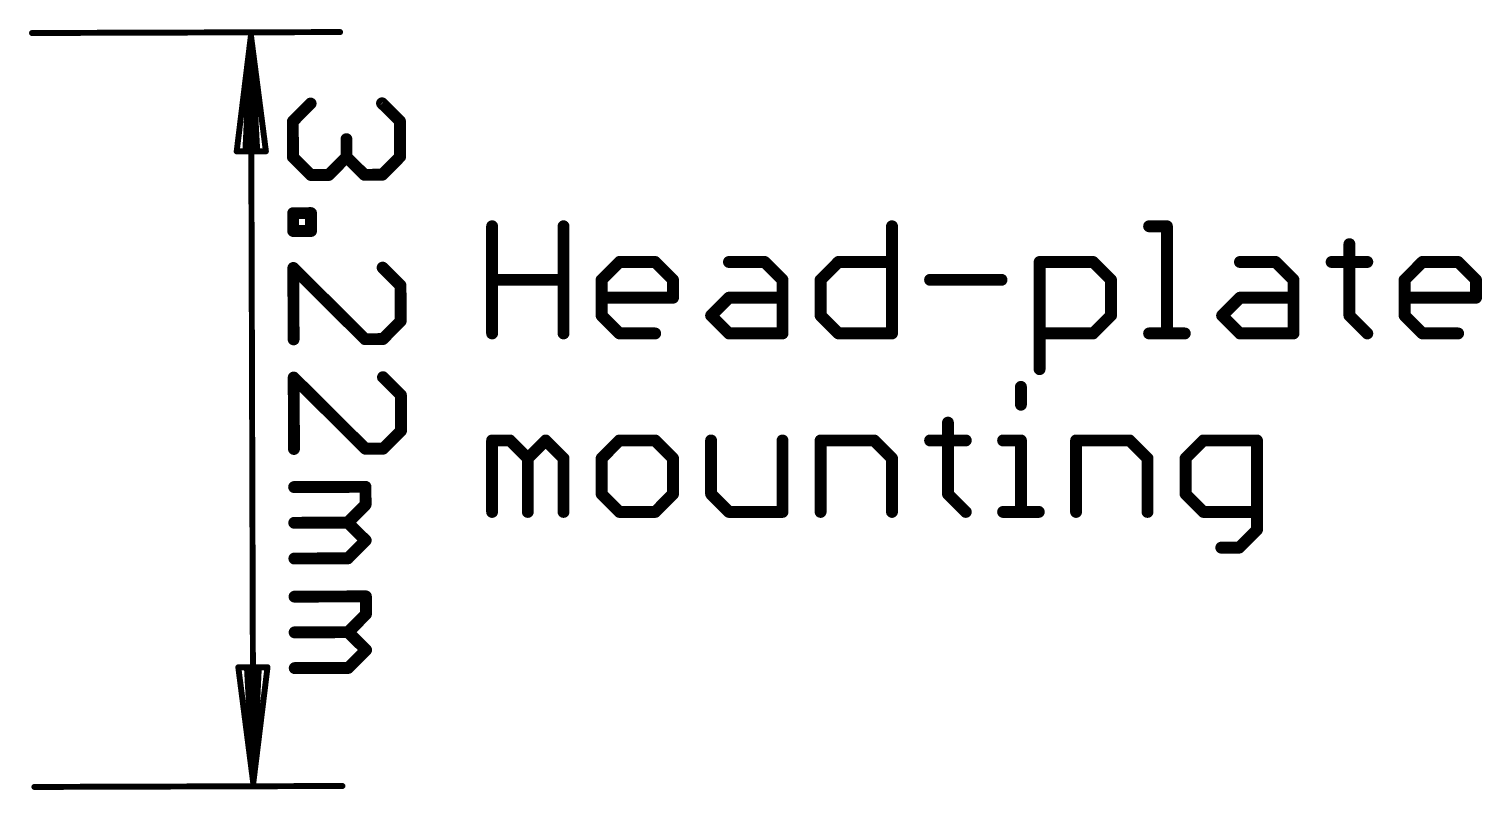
# Model space of a CAD drawing. Extents: x -2.9 to 20.2, y -3 to 22.1.
# Drawn here: x 13.95 to 20.15, y 3.24 to 6.49 of the extents above; entities that cross this region are included whole.
import ezdxf

# ---------------------------------------------------------------- set-up
doc = ezdxf.new("R2010")
doc.units = 0
doc.layers.add('51', color=254, linetype='CONTINUOUS')

msp = doc.modelspace()

# ---------------------------------------------------------------- linework, layer by layer
at = {"layer": '51'}
for points, const_width in [([(13.96, 6.47), (15.2761, 6.4741)], 0.0254), ([(14.8343, 5.9647), (14.8952, 6.4602)], 0.0254), ([(14.8713, 5.9648), (14.8952, 6.4602)], 0.0254), ([(14.9051, 3.2668), (14.8952, 6.4602)], 0.0254), ([(14.8952, 6.4602), (14.9591, 5.9651)], 0.0254), ([(14.8952, 6.4602), (14.9221, 5.965)], 0.0254), ([(15.0741, 6.0924), (15.1501, 6.1689)], 0.0508), ([(15.4552, 6.1699), (15.5317, 6.0939)], 0.0508), ([(15.0747, 5.9398), (15.0741, 6.0924)], 0.0508), ([(15.5317, 6.0939), (15.5323, 5.9414)], 0.0508), ([(15.3035, 5.9406), (15.3032, 6.0169)], 0.0508), ([(14.9591, 5.9651), (14.8343, 5.9647)], 0.0254), ([(15.1512, 5.8638), (15.0747, 5.9398)], 0.0508), ([(15.3035, 5.9406), (15.2275, 5.8641)], 0.0508), ([(15.38, 5.8646), (15.3035, 5.9406)], 0.0508), ([(15.5323, 5.9414), (15.4563, 5.8649)], 0.0508), ([(15.2275, 5.8641), (15.1512, 5.8638)], 0.0508), ([(15.4563, 5.8649), (15.38, 5.8646)], 0.0508), ([(15.0755, 5.7009), (15.1518, 5.7011)], 0.0508), ([(15.0758, 5.6246), (15.0755, 5.7009)], 0.0508), ([(15.1518, 5.7011), (15.152, 5.6249)], 0.0508), ([(15.152, 5.6249), (15.0758, 5.6246)], 0.0508), ([(15.9254, 5.1874), (15.9254, 5.645)], 0.0508), ([(16.2305, 5.645), (16.2305, 5.1874)], 0.0508), ([(17.6337, 5.645), (17.6337, 5.1874)], 0.0508), ([(18.732, 5.645), (18.8082, 5.645)], 0.0508), ([(18.8082, 5.645), (18.8082, 5.1874)], 0.0508), ([(19.5878, 5.5687), (19.5878, 5.2637)], 0.0508), ([(15.0774, 5.1619), (15.0763, 5.467)], 0.0508), ([(15.0763, 5.467), (15.3824, 5.163)], 0.0508), ([(15.5342, 5.3923), (15.4576, 5.4683)], 0.0508), ([(16.3932, 5.4162), (16.4694, 5.4925)], 0.0508), ([(16.4694, 5.4925), (16.622, 5.4925)], 0.0508), ([(16.622, 5.4925), (16.6982, 5.4162)], 0.0508), ([(16.9372, 5.4925), (17.0897, 5.4925)], 0.0508), ([(17.0897, 5.4925), (17.166, 5.4162)], 0.0508), ([(17.3287, 5.4162), (17.4049, 5.4925)], 0.0508), ([(17.4049, 5.4925), (17.6337, 5.4925)], 0.0508), ([(18.2642, 5.0349), (18.2642, 5.4925)], 0.0508), ([(18.2642, 5.4925), (18.493, 5.4925)], 0.0508), ([(18.493, 5.4925), (18.5693, 5.4162)], 0.0508), ([(19.1201, 5.4925), (19.2726, 5.4925)], 0.0508), ([(19.2726, 5.4925), (19.3489, 5.4162)], 0.0508), ([(19.5116, 5.4925), (19.6641, 5.4925)], 0.0508), ([(19.8234, 5.4162), (19.8997, 5.4925)], 0.0508), ([(19.8997, 5.4925), (20.0522, 5.4925)], 0.0508), ([(20.0522, 5.4925), (20.1285, 5.4162)], 0.0508), ([(15.5347, 5.2398), (15.5342, 5.3923)], 0.0508), ([(15.9254, 5.4162), (16.2305, 5.4162)], 0.0508), ([(16.3932, 5.2637), (16.3932, 5.4162)], 0.0508), ([(16.6982, 5.4162), (16.6982, 5.3399)], 0.0508), ([(17.166, 5.4162), (17.166, 5.1874)], 0.0508), ([(17.3287, 5.2637), (17.3287, 5.4162)], 0.0508), ([(17.7964, 5.4162), (18.1015, 5.4162)], 0.0508), ([(18.5693, 5.4162), (18.5693, 5.2637)], 0.0508), ([(19.3489, 5.4162), (19.3489, 5.1874)], 0.0508), ([(19.8234, 5.2637), (19.8234, 5.4162)], 0.0508), ([(20.1285, 5.4162), (20.1285, 5.3399)], 0.0508), ([(16.6982, 5.3399), (16.3932, 5.3399)], 0.0508), ([(16.8609, 5.2637), (16.9372, 5.3399)], 0.0508), ([(16.9372, 5.3399), (17.166, 5.3399)], 0.0508), ([(19.0438, 5.2637), (19.1201, 5.3399)], 0.0508), ([(19.1201, 5.3399), (19.3489, 5.3399)], 0.0508), ([(20.1285, 5.3399), (19.8234, 5.3399)], 0.0508), ([(16.4694, 5.1874), (16.3932, 5.2637)], 0.0508), ([(16.9372, 5.1874), (16.8609, 5.2637)], 0.0508), ([(17.4049, 5.1874), (17.3287, 5.2637)], 0.0508), ([(18.5693, 5.2637), (18.493, 5.1874)], 0.0508), ([(19.1201, 5.1874), (19.0438, 5.2637)], 0.0508), ([(19.5878, 5.2637), (19.6641, 5.1874)], 0.0508), ([(19.8997, 5.1874), (19.8234, 5.2637)], 0.0508), ([(15.4587, 5.1632), (15.5347, 5.2398)], 0.0508), ([(15.3824, 5.163), (15.4587, 5.1632)], 0.0508), ([(16.622, 5.1874), (16.4694, 5.1874)], 0.0508), ([(17.166, 5.1874), (16.9372, 5.1874)], 0.0508), ([(17.6337, 5.1874), (17.4049, 5.1874)], 0.0508), ([(18.493, 5.1874), (18.2642, 5.1874)], 0.0508), ([(18.732, 5.1874), (18.8845, 5.1874)], 0.0508), ([(19.3489, 5.1874), (19.1201, 5.1874)], 0.0508), ([(20.0522, 5.1874), (19.8997, 5.1874)], 0.0508), ([(15.079, 4.6942), (15.0779, 4.9992)], 0.0508), ([(15.0779, 4.9992), (15.3841, 4.6952)], 0.0508), ([(15.5358, 4.9245), (15.4593, 5.0005)], 0.0508), ([(18.1845, 4.9593), (18.1845, 4.883)], 0.0508), ([(15.5363, 4.772), (15.5358, 4.9245)], 0.0508), ([(15.4603, 4.6955), (15.5363, 4.772)], 0.0508), ([(17.8727, 4.8067), (17.8727, 4.5017)], 0.0508), ([(15.3841, 4.6952), (15.4603, 4.6955)], 0.0508), ([(15.9254, 4.4254), (15.9254, 4.7305)], 0.0508), ([(15.9254, 4.7305), (16.0017, 4.7305)], 0.0508), ([(16.0017, 4.7305), (16.0779, 4.6542)], 0.0508), ([(16.0779, 4.6542), (16.1542, 4.7305)], 0.0508), ([(16.1542, 4.7305), (16.2305, 4.6542)], 0.0508), ([(16.4694, 4.7305), (16.3932, 4.6542)], 0.0508), ([(16.622, 4.7305), (16.4694, 4.7305)], 0.0508), ([(16.6982, 4.6542), (16.622, 4.7305)], 0.0508), ([(16.8609, 4.7305), (16.8609, 4.5017)], 0.0508), ([(17.166, 4.4254), (17.166, 4.7305)], 0.0508), ([(17.3287, 4.4254), (17.3287, 4.7305)], 0.0508), ([(17.3287, 4.7305), (17.5575, 4.7305)], 0.0508), ([(17.5575, 4.7305), (17.6337, 4.6542)], 0.0508), ([(17.7964, 4.7305), (17.949, 4.7305)], 0.0508), ([(18.1083, 4.7305), (18.1845, 4.7305)], 0.0508), ([(18.1845, 4.7305), (18.1845, 4.4254)], 0.0508), ([(18.4201, 4.4254), (18.4201, 4.7305)], 0.0508), ([(18.4201, 4.7305), (18.6489, 4.7305)], 0.0508), ([(18.6489, 4.7305), (18.7252, 4.6542)], 0.0508), ([(18.9641, 4.7305), (18.8879, 4.6542)], 0.0508), ([(19.1929, 4.7305), (18.9641, 4.7305)], 0.0508), ([(19.1929, 4.3491), (19.1929, 4.7305)], 0.0508), ([(16.0779, 4.6542), (16.0779, 4.4254)], 0.0508), ([(16.2305, 4.6542), (16.2305, 4.4254)], 0.0508), ([(16.3932, 4.6542), (16.3932, 4.5017)], 0.0508), ([(16.6982, 4.5017), (16.6982, 4.6542)], 0.0508), ([(17.6337, 4.6542), (17.6337, 4.4254)], 0.0508), ([(18.7252, 4.6542), (18.7252, 4.4254)], 0.0508), ([(18.8879, 4.6542), (18.8879, 4.5017)], 0.0508), ([(15.0796, 4.5315), (15.3846, 4.5325)], 0.0508), ([(15.3846, 4.5325), (15.3849, 4.4563)], 0.0508), ([(15.3849, 4.4563), (15.3089, 4.3797)], 0.0508), ([(16.3932, 4.5017), (16.4694, 4.4254)], 0.0508), ([(16.622, 4.4254), (16.6982, 4.5017)], 0.0508), ([(16.8609, 4.5017), (16.9372, 4.4254)], 0.0508), ([(17.8727, 4.5017), (17.949, 4.4254)], 0.0508), ([(18.8879, 4.5017), (18.9641, 4.4254)], 0.0508), ([(16.4694, 4.4254), (16.622, 4.4254)], 0.0508), ([(16.9372, 4.4254), (17.166, 4.4254)], 0.0508), ([(18.1083, 4.4254), (18.2608, 4.4254)], 0.0508), ([(18.9641, 4.4254), (19.1929, 4.4254)], 0.0508), ([(15.3089, 4.3797), (15.0801, 4.3789)], 0.0508), ([(15.3089, 4.3797), (15.3854, 4.3037)], 0.0508), ([(19.1167, 4.2729), (19.1929, 4.3491)], 0.0508), ([(15.3854, 4.3037), (15.3094, 4.2272)], 0.0508), ([(19.0404, 4.2729), (19.1167, 4.2729)], 0.0508), ([(15.3094, 4.2272), (15.0806, 4.2264)], 0.0508), ([(15.0812, 4.0637), (15.3863, 4.0648)], 0.0508), ([(15.3863, 4.0648), (15.3865, 3.9885)], 0.0508), ([(15.3865, 3.9885), (15.3105, 3.912)], 0.0508), ([(15.3105, 3.912), (15.0817, 3.9112)], 0.0508), ([(15.3105, 3.912), (15.3871, 3.836)], 0.0508), ([(15.3871, 3.836), (15.3111, 3.7594)], 0.0508), ([(14.9659, 3.7623), (14.8412, 3.7619)], 0.0254), ([(14.8412, 3.7619), (14.9051, 3.2668)], 0.0254), ([(14.8781, 3.762), (14.9051, 3.2668)], 0.0254), ([(14.9051, 3.2668), (14.9659, 3.7623)], 0.0254), ([(14.9051, 3.2668), (14.9289, 3.7622)], 0.0254), ([(15.3111, 3.7594), (15.0823, 3.7586)], 0.0508), ([(13.97, 3.2512), (15.2861, 3.2553)], 0.0254)]:
    msp.add_lwpolyline(points, dxfattribs=dict(at, const_width=const_width))
for points, const_width in [([(13.96, 6.4763, 1), (13.96, 6.4637)], 0.0127), ([(14.9015, 6.4606, 1), (14.8888, 6.4599)], 0.0127), ([(14.9015, 6.4602, 1), (14.8888, 6.4602)], 0.0127), ([(14.9015, 6.461, 1), (14.8889, 6.4594)], 0.0127), ([(14.9015, 6.4594, 1), (14.8889, 6.461)], 0.0127), ([(14.9015, 6.4599, 1), (14.8888, 6.4605)], 0.0127), ([(15.2761, 6.4677, 1), (15.2761, 6.4804)], 0.0127), ([(15.1591, 6.1599, 1), (15.1411, 6.1778)], 0.0254), ([(15.4641, 6.179, 1), (15.4462, 6.1609)], 0.0254), ([(15.0868, 6.0924, 1), (15.0614, 6.0923)], 0.0254), ([(15.0651, 6.1013, 1), (15.0831, 6.0834)], 0.0254), ([(15.5444, 6.094, 1), (15.519, 6.0939)], 0.0254), ([(15.5228, 6.0849, 1), (15.5407, 6.103)], 0.0254), ([(15.3159, 6.0169, 1), (15.2905, 6.0168)], 0.0254), ([(14.8343, 5.9711, 1), (14.8343, 5.9584)], 0.0127), ([(14.828, 5.9655, 1), (14.8406, 5.9639)], 0.0127), ([(14.8649, 5.9651, 1), (14.8776, 5.9645)], 0.0127), ([(14.9157, 5.9646, 1), (14.9284, 5.9653)], 0.0127), ([(14.9528, 5.9643, 1), (14.9654, 5.9659)], 0.0127), ([(14.9591, 5.9588, 1), (14.959, 5.9715)], 0.0127), ([(15.0836, 5.9488, 1), (15.0657, 5.9308)], 0.0254), ([(15.3124, 5.9496, 1), (15.2945, 5.9316)], 0.0254), ([(15.3125, 5.9317, 1), (15.2944, 5.9496)], 0.0254), ([(15.5413, 5.9325, 1), (15.5232, 5.9504)], 0.0254), ([(15.062, 5.9398, 1), (15.0874, 5.9399)], 0.0254), ([(15.2908, 5.9406, 1), (15.3162, 5.9407)], 0.0254), ([(15.5196, 5.9414, 1), (15.545, 5.9415)], 0.0254), ([(15.1511, 5.8765, 1), (15.1512, 5.8511)], 0.0254), ([(15.1422, 5.8548, 1), (15.1601, 5.8728)], 0.0254), ([(15.2184, 5.873, 1), (15.2365, 5.8551)], 0.0254), ([(15.2275, 5.8514, 1), (15.2274, 5.8768)], 0.0254), ([(15.3799, 5.8773, 1), (15.38, 5.8519)], 0.0254), ([(15.371, 5.8556, 1), (15.3889, 5.8736)], 0.0254), ([(15.4472, 5.8738, 1), (15.4653, 5.8559)], 0.0254), ([(15.4563, 5.8522, 1), (15.4562, 5.8776)], 0.0254), ([(15.0755, 5.7136, 1), (15.0755, 5.6882)], 0.0254), ([(15.0882, 5.7009, 1), (15.0628, 5.7008)], 0.0254), ([(15.1645, 5.7012, 1), (15.1391, 5.7011)], 0.0254), ([(15.1518, 5.6884, 1), (15.1517, 5.7138)], 0.0254), ([(15.0757, 5.6373, 1), (15.0758, 5.6119)], 0.0254), ([(15.1521, 5.6122, 1), (15.152, 5.6376)], 0.0254), ([(15.9381, 5.645, 1), (15.9127, 5.645)], 0.0254), ([(16.2432, 5.645, 1), (16.2178, 5.645)], 0.0254), ([(17.6464, 5.645, 1), (17.621, 5.645)], 0.0254), ([(18.732, 5.6577, 1), (18.732, 5.6323)], 0.0254), ([(18.8209, 5.645, 1), (18.7955, 5.645)], 0.0254), ([(18.8082, 5.6323, 1), (18.8082, 5.6577)], 0.0254), ([(15.0631, 5.6245, 1), (15.0885, 5.6246)], 0.0254), ([(15.1393, 5.6248, 1), (15.1647, 5.6249)], 0.0254), ([(19.6005, 5.5687, 1), (19.5751, 5.5687)], 0.0254), ([(15.089, 5.467, 1), (15.0636, 5.4669)], 0.0254), ([(15.0853, 5.476, 1), (15.0674, 5.458)], 0.0254), ([(15.4666, 5.4773, 1), (15.4487, 5.4593)], 0.0254), ([(16.4694, 5.5052, 1), (16.4694, 5.4798)], 0.0254), ([(16.4784, 5.4835, 1), (16.4604, 5.5014)], 0.0254), ([(16.6309, 5.5014, 1), (16.613, 5.4835)], 0.0254), ([(16.622, 5.4798, 1), (16.622, 5.5052)], 0.0254), ([(16.9372, 5.5052, 1), (16.9372, 5.4798)], 0.0254), ([(17.0987, 5.5014, 1), (17.0807, 5.4835)], 0.0254), ([(17.0897, 5.4798, 1), (17.0897, 5.5052)], 0.0254), ([(17.4049, 5.5052, 1), (17.4049, 5.4798)], 0.0254), ([(17.4139, 5.4835, 1), (17.396, 5.5014)], 0.0254), ([(17.6337, 5.4798, 1), (17.6337, 5.5052)], 0.0254), ([(18.2769, 5.4925, 1), (18.2515, 5.4925)], 0.0254), ([(18.2642, 5.5052, 1), (18.2642, 5.4798)], 0.0254), ([(18.502, 5.5014, 1), (18.484, 5.4835)], 0.0254), ([(18.493, 5.4798, 1), (18.493, 5.5052)], 0.0254), ([(19.1201, 5.5052, 1), (19.1201, 5.4798)], 0.0254), ([(19.2816, 5.5014, 1), (19.2636, 5.4835)], 0.0254), ([(19.2726, 5.4798, 1), (19.2726, 5.5052)], 0.0254), ([(19.5116, 5.5052, 1), (19.5116, 5.4798)], 0.0254), ([(19.6641, 5.4798, 1), (19.6641, 5.5052)], 0.0254), ([(19.8997, 5.5052, 1), (19.8997, 5.4798)], 0.0254), ([(19.9086, 5.4835, 1), (19.8907, 5.5014)], 0.0254), ([(20.0612, 5.5014, 1), (20.0432, 5.4835)], 0.0254), ([(20.0522, 5.4798, 1), (20.0522, 5.5052)], 0.0254), ([(15.5469, 5.3924, 1), (15.5215, 5.3923)], 0.0254), ([(15.5252, 5.3833, 1), (15.5431, 5.4013)], 0.0254), ([(15.9254, 5.4289, 1), (15.9254, 5.4035)], 0.0254), ([(16.2305, 5.4035, 1), (16.2305, 5.4289)], 0.0254), ([(16.4059, 5.4162, 1), (16.3805, 5.4162)], 0.0254), ([(16.3842, 5.4252, 1), (16.4021, 5.4072)], 0.0254), ([(16.7109, 5.4162, 1), (16.6855, 5.4162)], 0.0254), ([(16.6892, 5.4072, 1), (16.7072, 5.4252)], 0.0254), ([(17.1787, 5.4162, 1), (17.1533, 5.4162)], 0.0254), ([(17.157, 5.4072, 1), (17.175, 5.4252)], 0.0254), ([(17.3414, 5.4162, 1), (17.316, 5.4162)], 0.0254), ([(17.3197, 5.4252, 1), (17.3377, 5.4072)], 0.0254), ([(17.7964, 5.4289, 1), (17.7964, 5.4035)], 0.0254), ([(18.1015, 5.4035, 1), (18.1015, 5.4289)], 0.0254), ([(18.582, 5.4162, 1), (18.5566, 5.4162)], 0.0254), ([(18.5603, 5.4072, 1), (18.5782, 5.4252)], 0.0254), ([(19.3616, 5.4162, 1), (19.3362, 5.4162)], 0.0254), ([(19.3399, 5.4072, 1), (19.3578, 5.4252)], 0.0254), ([(19.8361, 5.4162, 1), (19.8107, 5.4162)], 0.0254), ([(19.8144, 5.4252, 1), (19.8324, 5.4072)], 0.0254), ([(20.1411, 5.4162, 1), (20.1158, 5.4162)], 0.0254), ([(20.1195, 5.4072, 1), (20.1374, 5.4252)], 0.0254), ([(16.3932, 5.3526, 1), (16.3932, 5.3272)], 0.0254), ([(16.6855, 5.3399, 1), (16.7109, 5.3399)], 0.0254), ([(16.6982, 5.3272, 1), (16.6982, 5.3526)], 0.0254), ([(16.9372, 5.3526, 1), (16.9372, 5.3272)], 0.0254), ([(16.9462, 5.3309, 1), (16.9282, 5.3489)], 0.0254), ([(17.166, 5.3272, 1), (17.166, 5.3526)], 0.0254), ([(19.1201, 5.3526, 1), (19.1201, 5.3272)], 0.0254), ([(19.129, 5.3309, 1), (19.1111, 5.3489)], 0.0254), ([(19.3489, 5.3272, 1), (19.3489, 5.3526)], 0.0254), ([(19.8234, 5.3526, 1), (19.8234, 5.3272)], 0.0254), ([(20.1158, 5.3399, 1), (20.1411, 5.3399)], 0.0254), ([(20.1285, 5.3272, 1), (20.1285, 5.3526)], 0.0254), ([(16.4021, 5.2726, 1), (16.3842, 5.2547)], 0.0254), ([(16.3805, 5.2637, 1), (16.4059, 5.2637)], 0.0254), ([(16.8699, 5.2726, 1), (16.8519, 5.2547)], 0.0254), ([(16.8519, 5.2726, 1), (16.8699, 5.2547)], 0.0254), ([(17.3377, 5.2726, 1), (17.3197, 5.2547)], 0.0254), ([(17.316, 5.2637, 1), (17.3414, 5.2637)], 0.0254), ([(18.5566, 5.2637, 1), (18.582, 5.2637)], 0.0254), ([(18.5782, 5.2547, 1), (18.5603, 5.2726)], 0.0254), ([(19.0528, 5.2726, 1), (19.0348, 5.2547)], 0.0254), ([(19.0348, 5.2726, 1), (19.0528, 5.2547)], 0.0254), ([(19.5968, 5.2726, 1), (19.5788, 5.2547)], 0.0254), ([(19.5751, 5.2637, 1), (19.6005, 5.2637)], 0.0254), ([(19.8324, 5.2726, 1), (19.8144, 5.2547)], 0.0254), ([(19.8107, 5.2637, 1), (19.8361, 5.2637)], 0.0254), ([(15.522, 5.2397, 1), (15.5474, 5.2398)], 0.0254), ([(15.5437, 5.2308, 1), (15.5257, 5.2487)], 0.0254), ([(15.0647, 5.1619, 1), (15.0901, 5.162)], 0.0254), ([(15.3824, 5.1757, 1), (15.3825, 5.1503)], 0.0254), ([(15.3735, 5.154, 1), (15.3914, 5.172)], 0.0254), ([(15.4497, 5.1722, 1), (15.4677, 5.1543)], 0.0254), ([(15.4587, 5.1505, 1), (15.4587, 5.1759)], 0.0254), ([(15.9127, 5.1874, 1), (15.9381, 5.1874)], 0.0254), ([(16.2178, 5.1874, 1), (16.2432, 5.1874)], 0.0254), ([(16.4694, 5.2001, 1), (16.4694, 5.1747)], 0.0254), ([(16.4604, 5.1784, 1), (16.4784, 5.1964)], 0.0254), ([(16.622, 5.1747, 1), (16.622, 5.2001)], 0.0254), ([(16.9372, 5.2001, 1), (16.9372, 5.1747)], 0.0254), ([(16.9282, 5.1784, 1), (16.9462, 5.1964)], 0.0254), ([(17.1533, 5.1874, 1), (17.1787, 5.1874)], 0.0254), ([(17.166, 5.1747, 1), (17.166, 5.2001)], 0.0254), ([(17.4049, 5.2001, 1), (17.4049, 5.1747)], 0.0254), ([(17.396, 5.1784, 1), (17.4139, 5.1964)], 0.0254), ([(17.621, 5.1874, 1), (17.6464, 5.1874)], 0.0254), ([(17.6337, 5.1747, 1), (17.6337, 5.2001)], 0.0254), ([(18.2642, 5.2001, 1), (18.2642, 5.1747)], 0.0254), ([(18.484, 5.1964, 1), (18.502, 5.1784)], 0.0254), ([(18.493, 5.1747, 1), (18.493, 5.2001)], 0.0254), ([(18.732, 5.2001, 1), (18.732, 5.1747)], 0.0254), ([(18.7955, 5.1874, 1), (18.8209, 5.1874)], 0.0254), ([(18.8845, 5.1747, 1), (18.8845, 5.2001)], 0.0254), ([(19.1201, 5.2001, 1), (19.1201, 5.1747)], 0.0254), ([(19.1111, 5.1784, 1), (19.129, 5.1964)], 0.0254), ([(19.3362, 5.1874, 1), (19.3616, 5.1874)], 0.0254), ([(19.3489, 5.1747, 1), (19.3489, 5.2001)], 0.0254), ([(19.6551, 5.1784, 1), (19.6731, 5.1964)], 0.0254), ([(19.8997, 5.2001, 1), (19.8997, 5.1747)], 0.0254), ([(19.8907, 5.1784, 1), (19.9086, 5.1964)], 0.0254), ([(20.0522, 5.1747, 1), (20.0522, 5.2001)], 0.0254), ([(18.2515, 5.0349, 1), (18.2769, 5.0349)], 0.0254), ([(15.0906, 4.9993, 1), (15.0652, 4.9992)], 0.0254), ([(15.0869, 5.0082, 1), (15.069, 4.9902)], 0.0254), ([(15.4682, 5.0096, 1), (15.4503, 4.9915)], 0.0254), ([(18.1972, 4.9593, 1), (18.1718, 4.9593)], 0.0254), ([(15.5485, 4.9246, 1), (15.5231, 4.9245)], 0.0254), ([(15.5269, 4.9155, 1), (15.5447, 4.9336)], 0.0254), ([(18.1718, 4.883, 1), (18.1972, 4.883)], 0.0254), ([(15.5236, 4.772, 1), (15.549, 4.7721)], 0.0254), ([(15.5453, 4.7631, 1), (15.5273, 4.781)], 0.0254), ([(17.8854, 4.8067, 1), (17.86, 4.8067)], 0.0254), ([(15.384, 4.7079, 1), (15.3841, 4.6825)], 0.0254), ([(15.4513, 4.7044, 1), (15.4693, 4.6865)], 0.0254), ([(15.4604, 4.6828, 1), (15.4603, 4.7082)], 0.0254), ([(15.9381, 4.7305, 1), (15.9127, 4.7305)], 0.0254), ([(15.9254, 4.7432, 1), (15.9254, 4.7178)], 0.0254), ([(16.0106, 4.7394, 1), (15.9927, 4.7215)], 0.0254), ([(16.0017, 4.7178, 1), (16.0017, 4.7432)], 0.0254), ([(16.1632, 4.7394, 1), (16.1452, 4.7215)], 0.0254), ([(16.1632, 4.7215, 1), (16.1452, 4.7394)], 0.0254), ([(16.4694, 4.7432, 1), (16.4694, 4.7178)], 0.0254), ([(16.4784, 4.7215, 1), (16.4604, 4.7394)], 0.0254), ([(16.6309, 4.7394, 1), (16.613, 4.7215)], 0.0254), ([(16.622, 4.7178, 1), (16.622, 4.7432)], 0.0254), ([(16.8736, 4.7305, 1), (16.8482, 4.7305)], 0.0254), ([(17.1787, 4.7305, 1), (17.1533, 4.7305)], 0.0254), ([(17.3414, 4.7305, 1), (17.316, 4.7305)], 0.0254), ([(17.3287, 4.7432, 1), (17.3287, 4.7178)], 0.0254), ([(17.5665, 4.7394, 1), (17.5485, 4.7215)], 0.0254), ([(17.5575, 4.7178, 1), (17.5575, 4.7432)], 0.0254), ([(17.7964, 4.7432, 1), (17.7964, 4.7178)], 0.0254), ([(17.949, 4.7178, 1), (17.949, 4.7432)], 0.0254), ([(18.1083, 4.7432, 1), (18.1083, 4.7178)], 0.0254), ([(18.1972, 4.7305, 1), (18.1718, 4.7305)], 0.0254), ([(18.1845, 4.7178, 1), (18.1845, 4.7432)], 0.0254), ([(18.4328, 4.7305, 1), (18.4074, 4.7305)], 0.0254), ([(18.4201, 4.7432, 1), (18.4201, 4.7178)], 0.0254), ([(18.6579, 4.7394, 1), (18.6399, 4.7215)], 0.0254), ([(18.6489, 4.7178, 1), (18.6489, 4.7432)], 0.0254), ([(18.9641, 4.7432, 1), (18.9641, 4.7178)], 0.0254), ([(18.9731, 4.7215, 1), (18.9552, 4.7394)], 0.0254), ([(19.2056, 4.7305, 1), (19.1802, 4.7305)], 0.0254), ([(19.1929, 4.7178, 1), (19.1929, 4.7432)], 0.0254), ([(15.0663, 4.6941, 1), (15.0917, 4.6942)], 0.0254), ([(15.3751, 4.6862, 1), (15.393, 4.7042)], 0.0254), ([(16.0906, 4.6542, 1), (16.0652, 4.6542)], 0.0254), ([(16.0689, 4.6632, 1), (16.0869, 4.6452)], 0.0254), ([(16.0689, 4.6452, 1), (16.0869, 4.6632)], 0.0254), ([(16.2432, 4.6542, 1), (16.2178, 4.6542)], 0.0254), ([(16.2215, 4.6452, 1), (16.2394, 4.6632)], 0.0254), ([(16.4059, 4.6542, 1), (16.3805, 4.6542)], 0.0254), ([(16.3842, 4.6632, 1), (16.4021, 4.6452)], 0.0254), ([(16.7109, 4.6542, 1), (16.6855, 4.6542)], 0.0254), ([(16.6892, 4.6452, 1), (16.7072, 4.6632)], 0.0254), ([(17.6464, 4.6542, 1), (17.621, 4.6542)], 0.0254), ([(17.6248, 4.6452, 1), (17.6427, 4.6632)], 0.0254), ([(18.7379, 4.6542, 1), (18.7125, 4.6542)], 0.0254), ([(18.7162, 4.6452, 1), (18.7342, 4.6632)], 0.0254), ([(18.9006, 4.6542, 1), (18.8752, 4.6542)], 0.0254), ([(18.8789, 4.6632, 1), (18.8969, 4.6452)], 0.0254), ([(15.0795, 4.5442, 1), (15.0796, 4.5188)], 0.0254), ([(15.3973, 4.5326, 1), (15.3719, 4.5325)], 0.0254), ([(15.3847, 4.5198, 1), (15.3846, 4.5452)], 0.0254), ([(15.3722, 4.4562, 1), (15.3976, 4.4563)], 0.0254), ([(15.3939, 4.4473, 1), (15.3759, 4.4652)], 0.0254), ([(16.4021, 4.5106, 1), (16.3842, 4.4927)], 0.0254), ([(16.3805, 4.5017, 1), (16.4059, 4.5017)], 0.0254), ([(16.6855, 4.5017, 1), (16.7109, 4.5017)], 0.0254), ([(16.7072, 4.4927, 1), (16.6892, 4.5106)], 0.0254), ([(16.8699, 4.5106, 1), (16.8519, 4.4927)], 0.0254), ([(16.8482, 4.5017, 1), (16.8736, 4.5017)], 0.0254), ([(17.8817, 4.5106, 1), (17.8637, 4.4927)], 0.0254), ([(17.86, 4.5017, 1), (17.8854, 4.5017)], 0.0254), ([(18.8969, 4.5106, 1), (18.8789, 4.4927)], 0.0254), ([(18.8752, 4.5017, 1), (18.9006, 4.5017)], 0.0254), ([(15.9127, 4.4254, 1), (15.9381, 4.4254)], 0.0254), ([(16.0652, 4.4254, 1), (16.0906, 4.4254)], 0.0254), ([(16.2178, 4.4254, 1), (16.2432, 4.4254)], 0.0254), ([(16.4694, 4.4381, 1), (16.4694, 4.4127)], 0.0254), ([(16.4604, 4.4164, 1), (16.4784, 4.4344)], 0.0254), ([(16.613, 4.4344, 1), (16.6309, 4.4164)], 0.0254), ([(16.622, 4.4127, 1), (16.622, 4.4381)], 0.0254), ([(16.9372, 4.4381, 1), (16.9372, 4.4127)], 0.0254), ([(16.9282, 4.4164, 1), (16.9462, 4.4344)], 0.0254), ([(17.1533, 4.4254, 1), (17.1787, 4.4254)], 0.0254), ([(17.166, 4.4127, 1), (17.166, 4.4381)], 0.0254), ([(17.316, 4.4254, 1), (17.3414, 4.4254)], 0.0254), ([(17.621, 4.4254, 1), (17.6464, 4.4254)], 0.0254), ([(17.94, 4.4164, 1), (17.9579, 4.4344)], 0.0254), ([(18.1083, 4.4381, 1), (18.1083, 4.4127)], 0.0254), ([(18.1718, 4.4254, 1), (18.1972, 4.4254)], 0.0254), ([(18.2608, 4.4127, 1), (18.2608, 4.4381)], 0.0254), ([(18.4074, 4.4254, 1), (18.4328, 4.4254)], 0.0254), ([(18.7125, 4.4254, 1), (18.7379, 4.4254)], 0.0254), ([(18.9641, 4.4381, 1), (18.9641, 4.4127)], 0.0254), ([(18.9552, 4.4164, 1), (18.9731, 4.4344)], 0.0254), ([(19.1929, 4.4127, 1), (19.1929, 4.4381)], 0.0254), ([(15.0801, 4.3916, 1), (15.0802, 4.3662)], 0.0254), ([(15.3178, 4.3887, 1), (15.3, 4.3707)], 0.0254), ([(15.2999, 4.3887, 1), (15.3179, 4.3708)], 0.0254), ([(15.3089, 4.367, 1), (15.3089, 4.3924)], 0.0254), ([(19.1802, 4.3491, 1), (19.2056, 4.3491)], 0.0254), ([(19.2019, 4.3402, 1), (19.184, 4.3581)], 0.0254), ([(15.3944, 4.2948, 1), (15.3764, 4.3127)], 0.0254), ([(15.3765, 4.2947, 1), (15.3944, 4.3127)], 0.0254), ([(19.0404, 4.2856, 1), (19.0404, 4.2602)], 0.0254), ([(19.1077, 4.2819, 1), (19.1256, 4.2639)], 0.0254), ([(19.1167, 4.2602, 1), (19.1167, 4.2856)], 0.0254), ([(15.0806, 4.2391, 1), (15.0807, 4.2137)], 0.0254), ([(15.3004, 4.2361, 1), (15.3184, 4.2182)], 0.0254), ([(15.3095, 4.2145, 1), (15.3094, 4.2399)], 0.0254), ([(15.0812, 4.0764, 1), (15.0813, 4.051)], 0.0254), ([(15.399, 4.0648, 1), (15.3736, 4.0647)], 0.0254), ([(15.3863, 4.0521, 1), (15.3862, 4.0775)], 0.0254), ([(15.3738, 3.9885, 1), (15.3992, 3.9885)], 0.0254), ([(15.3955, 3.9795, 1), (15.3775, 3.9974)], 0.0254), ([(15.0817, 3.9239, 1), (15.0818, 3.8985)], 0.0254), ([(15.3015, 3.9209, 1), (15.3195, 3.903)], 0.0254), ([(15.3195, 3.921, 1), (15.3016, 3.903)], 0.0254), ([(15.3106, 3.8993, 1), (15.3105, 3.9247)], 0.0254), ([(15.3961, 3.827, 1), (15.3781, 3.8449)], 0.0254), ([(15.3781, 3.827, 1), (15.396, 3.845)], 0.0254), ([(14.8411, 3.7683, 1), (14.8412, 3.7556)], 0.0127), ([(14.8475, 3.7627, 1), (14.8349, 3.7611)], 0.0127), ([(14.8845, 3.7624, 1), (14.8718, 3.7617)], 0.0127), ([(14.9353, 3.7619, 1), (14.9226, 3.7625)], 0.0127), ([(14.9722, 3.7615, 1), (14.9596, 3.7631)], 0.0127), ([(14.9659, 3.7559, 1), (14.9659, 3.7686)], 0.0127), ([(15.0822, 3.7713, 1), (15.0823, 3.7459)], 0.0254), ([(15.3021, 3.7684, 1), (15.3201, 3.7505)], 0.0254), ([(15.3111, 3.7467, 1), (15.311, 3.7721)], 0.0254), ([(13.97, 3.2575, 1), (13.97, 3.2449)], 0.0127), ([(14.8987, 3.2665, 1), (14.9114, 3.2672)], 0.0127), ([(14.8987, 3.2671, 1), (14.9114, 3.2665)], 0.0127), ([(14.8987, 3.2668, 1), (14.9114, 3.2668)], 0.0127), ([(14.8988, 3.2676, 1), (14.9114, 3.266)], 0.0127), ([(14.8988, 3.266, 1), (14.9114, 3.2676)], 0.0127), ([(15.2861, 3.2489, 1), (15.2861, 3.2616)], 0.0127)]:
    msp.add_lwpolyline(points, format="xyb", dxfattribs=dict(at, const_width=const_width))

doc.saveas('drawing.dxf')
